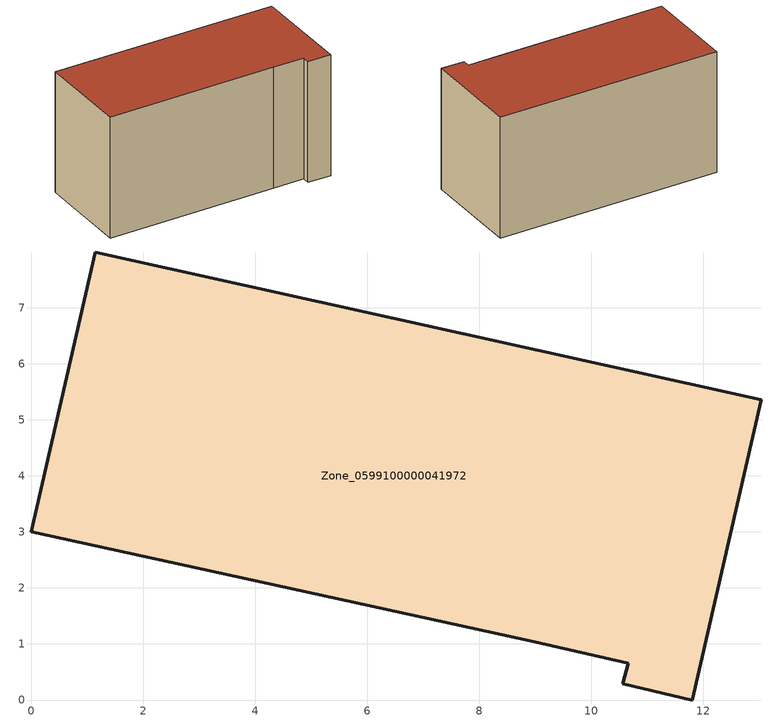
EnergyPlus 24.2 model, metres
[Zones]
Zone_0599100000041972
 floor ground (C_G): 10.65,0.66 8.98,1.04 0,3 1.15,8 13.03,5.36 11.8,0 10.56,0.29 z0
 wall outside (C_F): 8.98,1.04 10.65,0.66 10.56,0.29 11.8,0 13.03,5.36 1.15,8 0,3 8.98,1.04 z0:6.69
 roof outside (C_R): 11.8,0 13.03,5.36 1.15,8 0,3 8.98,1.04 10.65,0.66 10.56,0.29 z6.69
[BUILDING]
Pand.0599100000041972: North Axis=0; Terrain=City; Loads Convergence Tolerance Value=0.04; Temperature Convergence Tolerance Value=0.4; Solar Distribution=FullExterior; Maximum Number of Warmup Days=25; Minimum Number of Warmup Days=1
[Site:Location]
Rotterdam.The.Hague.AP_ZH_NLD Design_Conditions: Latitude=51.96; Longitude=4.45; Time Zone=1; Elevation=-4.5
[SITE:GROUNDTEMPERATURE:BUILDINGSURFACE]
18, 18, 18, 18, 18, 18, 18, 18, 18, 18, 18, 18
[MATERIAL] Thermal Absorptance=0.9; Solar Absorptance=0.7; Visible Absorptance=0.7
Name | Roughness | Thickness | Conductivity | Density | Specific Heat
G.TI.1946 | MediumSmooth | 0.15 | 1 | 540 | 1210
F.TI.1946 | Rough | 0.3 | 0.857143 | 1920 | 840
R.TI.1946 | MediumRough | 0.2 | 0.1 | 1500 | 1000
[CONSTRUCTION]
C_G: G.TI.1946
C_F: F.TI.1946
C_R: R.TI.1946
[ZONE]
Zone_0599100000041972: Type=1; Multiplier=1; Ceiling Height=Autocalculate; Volume=Autocalculate; Floor Area=autocalculate; Part of Total Floor Area=Yes
[ZONEINFILTRATION:DESIGNFLOWRATE]
Infil_Zone_0599100000041972: Zone or ZoneList or Space or SpaceList=Zone_0599100000041972; Schedule=AlwaysOn; Design Flow Rate Calculation Method=Flow/Area; Flow Rate per Floor Area=0.003; Constant Term Coefficient=1; Temperature Term Coefficient=0; Velocity Term Coefficient=0; Velocity Squared Term Coefficient=0
[HVACTEMPLATE:ZONE:IDEALLOADSAIRSYSTEM]
Zone_0599100000041972: Maximum Heating Supply Air Temperature=50; Minimum Cooling Supply Air Temperature=13; Maximum Heating Supply Air Humidity Ratio=0.0156; Minimum Cooling Supply Air Humidity Ratio=0.0077; Heating Limit=NoLimit; Cooling Limit=NoLimit; Dehumidification Control Type=ConstantSensibleHeatRatio; Cooling Sensible Heat Ratio=0.7; Dehumidification Setpoint=60; Humidification Control Type=None; Humidification Setpoint=30; Outdoor Air Method=None; Outdoor Air Flow Rate per Person=0.00944; Outdoor Air Flow Rate per Zone Floor Area=0; Outdoor Air Flow Rate per Zone=0; Demand Controlled Ventilation Type=None; Outdoor Air Economizer Type=NoEconomizer; Heat Recovery Type=None; Sensible Heat Recovery Effectiveness=0.7; Latent Heat Recovery Effectiveness=0.65
[ZONECONTROL:THERMOSTAT]
ThermostatControl_Zone_0599100000041972: Zone or ZoneList=Zone_0599100000041972; Control Type Schedule=DualSetpointControlType; Control 1=Thermostat_Zone_0599100000041972; Temperature Difference Between Cutout And Setpoint=0
[THERMOSTATSETPOINT:DUALSETPOINT]
Thermostat_Zone_0599100000041972: Heating Setpoint Temperature Schedule=HeatingSetpoint_Zone_0599100000041972; Cooling Setpoint Temperature Schedule=CoolingSetpoint_Zone_0599100000041972
[SCHEDULE:COMPACT]
HeatingSetpoint_Zone_0599100000041972: Through: 12/31, For: AllDays, Until: 24:00, 21
CoolingSetpoint_Zone_0599100000041972: Through: 12/31, For: AllDays, Until: 24:00, 24
DualSetpointControlType: Through: 12/31, For: AllDays, Until: 24:00, 4
AlwaysOn: Through: 12/31, For: AllDays, Until: 24:00, 1
